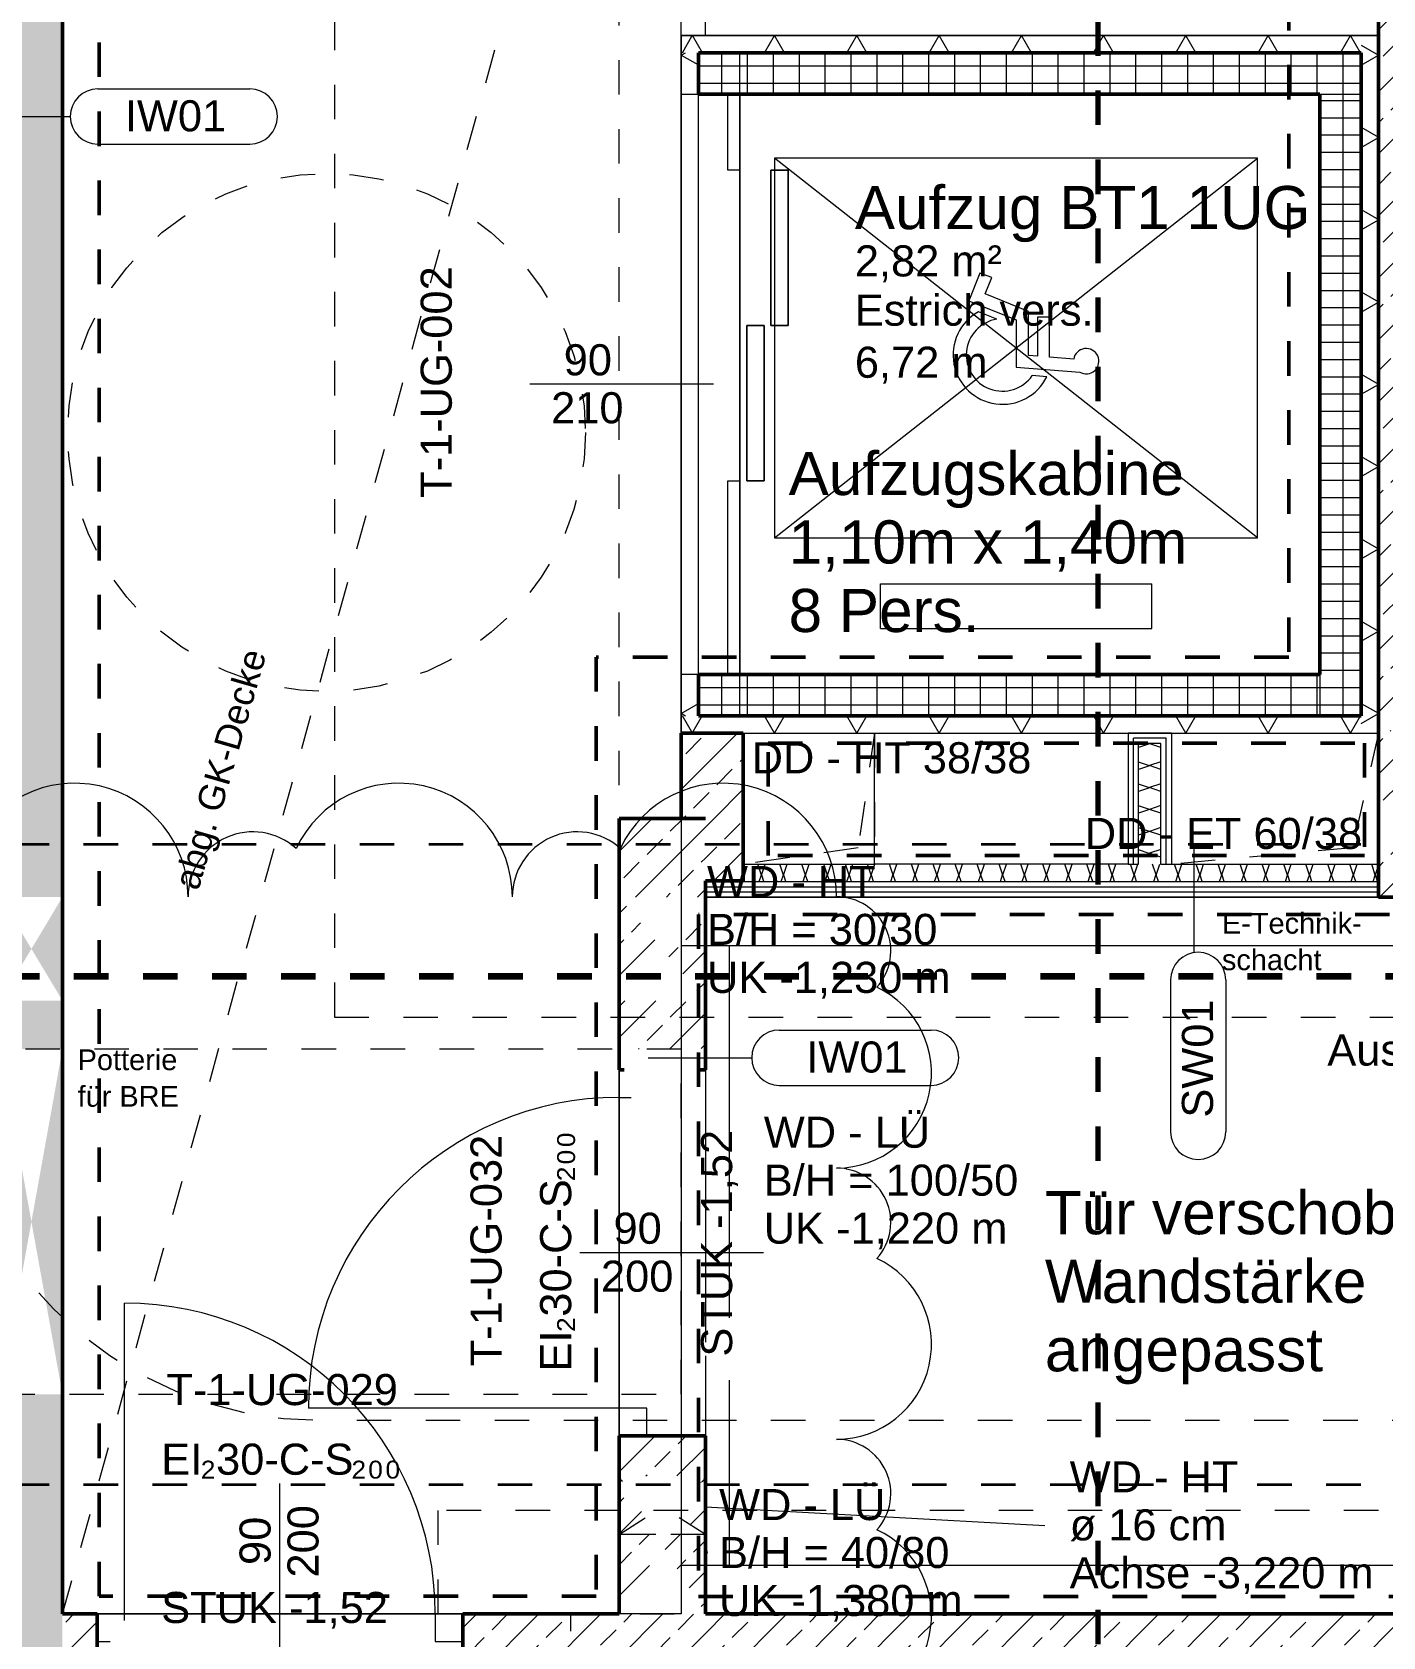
# Model space of a CAD drawing. Header units: metres. Extents: x 0 to 90, y 0 to 101.
# Drawn here: x 53.279 to 57.193, y 77.95 to 82.598 of the extents above; entities that cross this region are included whole.
import ezdxf

# ---------------------------------------------------------------- set-up
doc = ezdxf.new("R2010")
doc.units = ezdxf.units.M
for name, pattern in [('Achse', [0.009, 0.005, -0.002, 0, -0.002]), ('Strich Punkt', [0.015875, 0.00635, -0.004763, 0, -0.004763]), ('Strich Punkt Mittel', [0.015875, 0.00635, -0.004763, 0, -0.004763]), ('Verdeckt', [0.003, 0.002, -0.001]), ('Verdeckt Oben', [0.00225, 0.0015, -0.00075])]:
    doc.linetypes.add(name, pattern=pattern)
for name, color, linetype, lineweight in [('A_2D', 251, 'Continuous', 5), ('A_Beschriftung_', 251, 'Continuous', 9), ('A_Brandabschnitte', 251, 'Verdeckt', 50), ('A_Decken', 251, 'Continuous', 13), ('A_Durchbruch', 251, 'Verdeckt', 5), ('A_Durchbruch_Projektion', 251, 'Verdeckt', 5), ('A_Kanal_SW', 251, 'Strich Punkt', 100), ('A_Raeume_', 251, 'Continuous', 5), ('A_Raeume_Beschriftung_', 251, 'Continuous', 9), ('A_Raster_', 251, 'Continuous', 9), ('A_Tueren', 251, 'Continuous', 13), ('A_Waende', 251, 'Continuous', 13), ('G-ANNO-REVC-IDEN_', 251, 'Continuous', 9), ('G-ANNO-REVC_', 251, 'Continuous', 9), ('G-ANNO-SYMB_', 251, 'Continuous', 9), ('Q-SPCQ', 251, 'Continuous', 13), ('Text', 251, 'Continuous', 9)]:
    doc.layers.add(name, color=color, linetype=linetype, lineweight=lineweight)
doc.styles.add('Arial_3', font='arial.ttf', dxfattribs={"height": 0.09})
doc.styles.add('Arial_5', font='arial.ttf', dxfattribs={"height": 0.125})
doc.styles.add('Arial_7', font='arial.ttf', dxfattribs={"height": 0.075})
doc.styles.add('Arial_8', font='arial.ttf', dxfattribs={"height": 0.06})
doc.styles.add('Segoe UI Symbol', font='seguisym.ttf', dxfattribs={"height": 0.09})
pattern_1 = [(45, (35.10227, 0), (-0.08980256, 0.08980256), []), (45, (35.19207, 0), (-0.08980256, 0.08980256), [0.0635, -0.03175])]
pattern_2 = [(0, (35.102266, 0), (0, 0.05), []), (90, (35.102266, 0), (-0.075, 0), [])]

# ---------------------------------------------------------------- blocks, each defined once
blk = doc.blocks.new('Tuer_S1_Aufzug_Teleskop1 - RB_1680x2220-11029025-263_PP_-01UG_BT1')
at = {"layer": 'A_Tueren', "lineweight": 5}
for p, q in [((-0.84, -0.06), (-0.84, -0.025)), ((-0.84, -0.025), (-0.28, -0.025)), ((-0.28, -0.025), (-0.28, -0.06)), ((0.62, -0.06), (0.62, -0.025)), ((0.62, -0.025), (0.84, -0.025)), ((0.84, -0.025), (0.84, -0.06)), ((-0.28, -0.06), (-0.84, -0.06)), ((0.17, -0.08), (-0.28, -0.08)), ((-0.28, -0.08), (-0.28, -0.13)), ((-0.28, -0.13), (-0.28, -0.08)), ((-0.28, -0.08), (0.17, -0.08)), ((0.17, -0.13), (0.17, -0.08)), ((0.17, -0.08), (0.17, -0.13)), ((0.84, -0.06), (0.62, -0.06)), ((-0.28, -0.13), (0.17, -0.13)), ((0.17, -0.13), (-0.28, -0.13)), ((0.62, -0.15), (0.17, -0.15)), ((0.17, -0.15), (0.17, -0.2)), ((0.17, -0.2), (0.17, -0.15)), ((0.17, -0.15), (0.62, -0.15)), ((0.62, -0.2), (0.62, -0.15)), ((0.62, -0.15), (0.62, -0.2)), ((0.17, -0.2), (0.62, -0.2)), ((0.62, -0.2), (0.17, -0.2))]:
    blk.add_line(p, q, dxfattribs=at)
at = {"layer": 'A_Tueren'}
blk.add_line((-0.6083, -0.06), (0.6083, -0.06), dxfattribs=at)
blk = doc.blocks.new('Tür_Blockzarge_1 Flügel - 90x200_RB 106x208_Untergeschoss-11443314-263_PP_-01UG_BT1')
at = {"layer": 'A_Tueren'}
for p, q in [((-0.53, 0.09), (0.53, 0.09)), ((-0.53, -0.01), (-0.53, -0.09)), ((-0.45, -0.01), (-0.53, -0.01)), ((-0.45, -0.09), (-0.45, -0.01)), ((0.53, -0.01), (0.4921, -0.01)), ((0.53, -0.09), (0.53, -0.01)), ((-0.53, -0.09), (-0.45, -0.09)), ((-0.53, -0.09), (0.53, -0.09)), ((0.45, -0.071), (0.45, -0.09)), ((0.45, -0.09), (0.53, -0.09))]:
    blk.add_line(p, q, dxfattribs=at)
at = {"layer": 'A_Tueren', "lineweight": 5}
blk.add_line((0.45, -0.09), (0.45, -0.99), dxfattribs=at)
blk.add_arc((0.45, -0.09), 0.9, 180, 270, dxfattribs=at)
blk = doc.blocks.new('Symbol_Schatten_Verdeckt_unten - Bodendurchbruch_Schatten_Verdeckt_unten-8453754-263_PP_-01UG_BT1')
at = {"layer": 'A_Durchbruch_Projektion'}
for p, q in [((-0.19, -0.19), (-0.19, 0.19)), ((-0.1425, 0.1425), (0.19, 0.19)), ((-0.19, -0.19), (-0.1425, 0.1425))]:
    blk.add_line(p, q, dxfattribs=at)
blk = doc.blocks.new('Tür_Blockzarge_1 Flügel - 90x200_RB 106x208_Untergeschoss-11848214-263_PP_-01UG_BT1')
at = {"layer": 'A_Tueren'}
for p, q in [((-0.53, 0.125), (0.2588, 0.125)), ((0.2988, 0.125), (0.53, 0.125)), ((0.45, -0.045), (0.45, -0.125)), ((0.53, -0.045), (0.45, -0.045)), ((0.53, -0.125), (0.53, -0.045)), ((-0.45, -0.125), (-0.45, -0.09)), ((-0.53, -0.11), (-0.53, -0.125)), ((-0.53, -0.125), (-0.45, -0.125)), ((-0.53, -0.125), (0.53, -0.125)), ((0.45, -0.125), (0.53, -0.125))]:
    blk.add_line(p, q, dxfattribs=at)
at = {"layer": 'A_Tueren', "lineweight": 5}
blk.add_line((0.45, -0.125), (0.45, -1.025), dxfattribs=at)
blk.add_arc((0.45, -0.125), 0.9, 180, 270, dxfattribs=at)
blk = doc.blocks.new('Sonder_Aufzug - Schacht_1920x1920_Kabine_1680x1680-11020161-263_PP_-01UG_BT1')
at = {"layer": 'Q-SPCQ'}
for p, q in [((1.09, 1.25), (-0.01, 1.25)), ((-0.01, 1.25), (-0.01, -0.15)), ((-0.01, -0.15), (1.09, 1.25)), ((-0.01, 1.25), (1.09, -0.15)), ((1.09, -0.15), (1.09, 1.25)), ((-0.2725, 0.943), (-0.1425, 0.943)), ((-0.2725, 0.943), (-0.2725, 0.157)), ((-0.1425, 0.943), (-0.1425, 0.157)), ((0.6772, 0.6863), (0.6218, 0.55)), ((0.6236, 0.6058), (0.645, 0.6586)), ((0.7564, 0.6546), (0.6772, 0.6863)), ((0.7446, 0.6203), (0.7564, 0.6546)), ((0.6462, 0.5138), (0.6972, 0.6393)), ((0.6972, 0.6393), (0.7446, 0.6203)), ((0.4846, 0.55), (0.4706, 0.3654)), ((0.6218, 0.55), (0.4846, 0.55)), ((0.5162, 0.4876), (0.5182, 0.5138)), ((0.5182, 0.5138), (0.6462, 0.5138)), ((0.4571, 0.4609), (0.4603, 0.5031)), ((0.6298, 0.4876), (0.5162, 0.4876)), ((0.6298, 0.4533), (0.6298, 0.4876)), ((0.5082, 0.3829), (0.5136, 0.4533)), ((0.5136, 0.4533), (0.6298, 0.4533)), ((-0.2725, 0.157), (-0.1425, 0.157)), ((-0.01, -0.15), (1.09, -0.15))]:
    blk.add_line(p, q, dxfattribs=at)
for centre, radius, start, end in [((0.52, 0.5893), 0.143, 28.9919, 243.906), ((0.52, 0.5893), 0.1049, 9.0206, 235.3158), ((0.5021, 0.3467), 0.0367, 149.3223, 80.4704)]:
    blk.add_arc(centre, radius, start, end, dxfattribs=at)
blk = doc.blocks.new('Symbol_Schatten_Verdeckt_unten - Bodendurchbruch_Schatten_Verdeckt_unten-10822685-263_PP_-01UG_BT1')
at = {"layer": 'A_Durchbruch_Projektion'}
for p, q in [((-0.225, 0.1425), (0.3, 0.19)), ((-0.3, -0.19), (-0.225, 0.1425))]:
    blk.add_line(p, q, dxfattribs=at)
blk = doc.blocks.new('Allg_WD_rund - HKLS-11848203-263_PP_-01UG_BT1')
at = {"layer": 'A_Durchbruch'}
for p, q in [((-0.115, 0.125), (-0.0664, 0.0491)), ((-0.115, 0.0187), (-0.115, 0.125)), ((0.0383, 0.1146), (0.045, 0.125)), ((0.045, 0.125), (0.045, 0.1187)), ((-0.115, -0.125), (-0.115, -0.0187)), ((-0.115, -0.125), (-0.0664, -0.0491)), ((0.0383, -0.1146), (0.045, -0.125)), ((0.045, -0.1193), (0.045, -0.125))]:
    blk.add_line(p, q, dxfattribs=at)
blk = doc.blocks.new('BS_Tuer_PP - links-10002443-263_PP_-01UG_BT1')
at = {"layer": 'A_Beschriftung_'}
blk.add_line((0, 0.000124), (0, 0.010761), dxfattribs=at)
blk = doc.blocks.new('BS_Tuer_PP - oben-10002441-263_PP_-01UG_BT1')
at = {"layer": 'A_Beschriftung_'}
blk.add_line((0, 0.000124), (0, 0.010761), dxfattribs=at)
blk = doc.blocks.new('BS_Wand_Lollipop - rechts_oben-2026913-263_PP_-01UG_BT1')
at = {"layer": 'A_Beschriftung_'}
for p, q in [((0.0046, 0.0016), (0.0134, 0.0016)), ((-0.003, 0), (0.003, 0)), ((0.0046, -0.0016), (0.0134, -0.0016))]:
    blk.add_line(p, q, dxfattribs=at)
for centre, start, end in [((0.0046, 0), 90, 270), ((0.0134, 0), 270, 90)]:
    blk.add_arc(centre, 0.0016, start, end, dxfattribs=at)
blk = doc.blocks.new('BS_Wand_Lollipop - links_unten-2026911-263_PP_-01UG_BT1')
at = {"layer": 'A_Beschriftung_'}
for p, q in [((-0.00467, 0.001367), (-0.01347, 0.001367)), ((-0.003087, 0), (0.003, 0)), ((-0.00467, -0.001833), (-0.01347, -0.001833))]:
    blk.add_line(p, q, dxfattribs=at)
for centre, start, end in [((-0.01347, -0.000233), 90, 270), ((-0.00467, -0.000233), 270, 90)]:
    blk.add_arc(centre, 0.0016, start, end, dxfattribs=at)
blk = doc.blocks.new('Family - ___-11847807-263_PP_-01UG_BT1')
at = {"layer": 'G-ANNO-REVC_'}
for centre, radius, start, end in [((18.3002, 80.0939), 0.3288, 0, 154.7912), ((19.2396, 80.0939), 0.3288, 0, 154.7912), ((20.1789, 80.0939), 0.3288, 0, 154.7912), ((17.8775, 80.0939), 0.1879, 48.1897, 180), ((18.8168, 80.0939), 0.1879, 48.1897, 180), ((19.7562, 80.0939), 0.1879, 48.1897, 180), ((17.6896, 79.8189), 0.275, 90, 244.7912), ((20.5077, 79.9368), 0.1571, 318.1897, 90), ((20.5077, 79.5832), 0.275, 270, 64.7912), ((17.6896, 79.4654), 0.1571, 138.1897, 270), ((17.6896, 79.0333), 0.275, 90, 244.7912), ((20.5077, 79.1511), 0.1571, 318.1897, 90), ((20.5077, 78.7976), 0.275, 270, 64.7912), ((17.6896, 78.6798), 0.1571, 138.1897, 270), ((17.6896, 78.2477), 0.275, 90, 244.7912), ((20.5077, 78.3655), 0.1571, 318.1897, 90), ((20.5077, 78.012), 0.275, 270, 64.7912), ((17.6896, 77.8941), 0.1571, 138.1897, 270), ((18.0184, 77.737), 0.3288, 180, 334.7912), ((18.4411, 77.737), 0.1879, 228.1897, 0), ((18.9578, 77.737), 0.3288, 180, 334.7912), ((19.3805, 77.737), 0.1879, 228.1897, 0), ((19.8971, 77.737), 0.3288, 180, 334.7912), ((20.3198, 77.737), 0.1879, 228.1897, 0)]:
    blk.add_arc(centre, radius, start, end, dxfattribs=at)

msp = doc.modelspace()

# ---------------------------------------------------------------- hatches: boundary and pattern name
at = {"layer": 'A_Waende', "lineweight": 5}
h = msp.add_hatch(dxfattribs=at)
h.set_pattern_fill('FP_1', color=250, style=0, pattern_type=2)
h.set_pattern_definition(pattern_1)
h.paths.add_polyline_path([(53.2774, 79.153), (53.1874, 79.653), (53.1874, 78.653), (53.2664, 79.0919)])
h.paths.add_polyline_path([(53.3674, 78.653), (53.3674, 79.653), (53.2774, 79.153), (53.338, 78.8165)])
h.paths.add_polyline_path([(53.1874, 73.0357), (53.3674, 73.0357), (53.3674, 78.653), (53.1874, 78.653), (53.1874, 73.6226)])
h.paths.add_polyline_path([(53.3674, 79.793), (53.3674, 80.093), (53.2774, 79.943)])
h.paths.add_polyline_path([(53.1874, 79.793), (53.2774, 79.943), (53.1874, 80.093), (53.1874, 79.9029)])
h.paths.add_polyline_path([(53.1874, 79.653), (53.3674, 79.653), (53.3674, 79.793), (53.1874, 79.793)])
h.paths.add_polyline_path([(53.2774, 83.268), (53.238, 83.4869), (53.1874, 83.4869), (53.1874, 82.768)])
h.paths.add_polyline_path([(53.3674, 82.768), (53.3674, 83.4869), (53.3168, 83.4869), (53.2774, 83.268), (53.339, 82.9259)])
h.paths.add_polyline_path([(53.3674, 80.093), (53.3674, 82.768), (53.1874, 82.768), (53.1874, 80.093), (53.1955, 80.093)])
h.paths.add_polyline_path([(53.3674, 90.6), (53.3674, 90.9), (53.2774, 90.75)])
h.paths.add_polyline_path([(53.1874, 90.6), (53.2774, 90.75), (53.1874, 90.9), (53.1874, 90.75)])
h.paths.add_polyline_path([(53.3674, 84.5469), (53.3674, 90.6), (53.1874, 90.6), (53.1874, 84.5469)])
h.paths.add_polyline_path([(53.1964, 90.9), (53.3674, 90.9), (53.1874, 90.9288), (53.1874, 90.9)])
h = msp.add_hatch(dxfattribs=at)
h.set_pattern_fill('FP_1', color=250, style=0, pattern_type=2)
h.set_pattern_definition(pattern_1)
h.paths.add_polyline_path([(57.3599, 80.273), (57.3599, 80.573), (57.2699, 80.423), (57.3454, 80.2972)])
h.paths.add_polyline_path([(57.1799, 80.273), (57.2699, 80.423), (57.1799, 80.573), (57.1799, 80.423)])
h.paths.add_polyline_path([(57.1799, 80.093), (57.3599, 80.093), (57.3599, 80.273), (57.1799, 80.273), (57.1799, 80.108)])
h.paths.add_polyline_path([(57.3599, 82.768), (57.3599, 82.808), (57.3527, 82.808)])
h.paths.add_polyline_path([(57.1799, 82.768), (57.1871, 82.808), (57.1799, 82.808)])
h.paths.add_polyline_path([(57.3599, 80.573), (57.3599, 82.768), (57.1799, 82.768), (57.1799, 80.573), (57.3592, 80.573)])
h.paths.add_polyline_path([(57.3599, 89.9611), (57.3599, 90.2611), (57.2699, 90.1111), (57.2939, 90.0712)])
h.paths.add_polyline_path([(57.1799, 89.9611), (57.2699, 90.1111), (57.1799, 90.2611), (57.1799, 90.1111)])
h.paths.add_polyline_path([(57.3599, 83.868), (57.3599, 88.058), (57.3399, 88.058), (57.3399, 88.358), (57.3599, 88.358), (57.3599, 89.9611), (57.1799, 89.9611), (57.1799, 83.868), (57.3399, 83.868)])
h.paths.add_polyline_path([(57.3599, 90.2611), (57.1799, 90.2899), (57.1799, 90.2611)])
h = msp.add_hatch(dxfattribs=at)
h.set_pattern_fill('FP_20', color=250, angle=180, style=0, pattern_type=2)
h.set_pattern_definition([(180, (56.14527, 82.588), (-2e-15, -0.20637), []), (240, (56.14527, 82.588), (0.17873, -0.10319), []), (300, (56.14527, 82.588), (0.17873, 0.10319), [])])
h.paths.add_polyline_path([(55.3571, 82.538), (57.1299, 82.538), (57.1299, 82.588), (55.1599, 82.588), (55.1599, 82.538), (55.3299, 82.538)])
h = msp.add_hatch(dxfattribs=at)
h.set_pattern_fill('FP_18', color=250, angle=180, style=0, pattern_type=2)
h.set_pattern_definition([(90, (57.18027, 81.578), (-0.20637, -2e-15), []), (150, (57.18027, 81.578), (-0.10319, -0.17873), []), (210, (57.18027, 81.578), (0.103185, -0.17872), [])])
h.paths.add_polyline_path([(57.1299, 80.568), (57.1799, 80.568), (57.1799, 82.588), (57.1299, 82.588), (57.1299, 80.618)])
h = msp.add_hatch(dxfattribs=at)
h.set_pattern_fill('FP_21', color=250, angle=-180, style=0, pattern_type=2)
h.set_pattern_definition([(270, (55.16027, 81.578), (0.20637, -2e-15), []), (330, (55.16027, 81.578), (0.103185, 0.17872), []), (30, (55.16027, 81.578), (-0.10319, 0.17873), [])])
h.paths.add_polyline_path([(55.2099, 80.618), (55.2099, 80.738), (55.1599, 80.738), (55.1599, 80.618), (55.1882, 80.618)])
h.paths.add_polyline_path([(55.2099, 82.418), (55.2099, 82.538), (55.1599, 82.538), (55.1599, 82.418), (55.2072, 82.418)])
h = msp.add_hatch(dxfattribs=at)
h.set_pattern_fill('FP_2', color=250, style=0, pattern_type=2)
h.set_pattern_definition(pattern_2)
h.paths.add_polyline_path([(55.2099, 80.618), (55.3299, 80.618), (55.3299, 80.738), (55.2099, 80.738), (55.2099, 80.6491)])
h.paths.add_polyline_path([(55.2299, 82.418), (55.3299, 82.418), (55.3299, 82.538), (55.2099, 82.538), (55.2099, 82.418)])
h = msp.add_hatch(dxfattribs=at)
h.set_pattern_fill('FP_2', color=250, style=0, pattern_type=2)
h.set_pattern_definition(pattern_2)
h.paths.add_polyline_path([(55.3299, 82.418), (57.1299, 82.418), (57.1299, 82.538), (55.3299, 82.538)])
h = msp.add_hatch(dxfattribs=at)
h.set_pattern_fill('FP_2', color=250, style=0, pattern_type=2)
h.set_pattern_definition(pattern_2)
h.paths.add_polyline_path([(57.0099, 80.618), (57.1299, 80.618), (57.1299, 82.418), (57.0099, 82.418), (57.0099, 80.738)])
h = msp.add_hatch(dxfattribs=at)
h.set_pattern_fill('FP_2', color=250, style=0, pattern_type=2)
h.set_pattern_definition(pattern_2)
h.paths.add_polyline_path([(57.0014, 80.618), (57.0099, 80.618), (57.0099, 80.738), (55.3299, 80.738), (55.3299, 80.618), (56.9919, 80.618)])
h = msp.add_hatch(dxfattribs=at)
h.set_pattern_fill('FP_19', color=250, angle=180, style=0, pattern_type=2)
h.set_pattern_definition([(7e-13, (56.14527, 80.568), (-2e-15, 0.20637), []), (60, (56.14527, 80.568), (-0.17873, 0.10319), []), (120, (56.14527, 80.568), (-0.17873, -0.10319), [])])
h.paths.add_polyline_path([(55.3299, 80.568), (57.1299, 80.568), (57.1299, 80.618), (55.1599, 80.618), (55.1599, 80.568), (55.2377, 80.568)])
h = msp.add_hatch(dxfattribs=at)
h.set_pattern_fill('FP_1', color=250, style=0, pattern_type=2)
h.set_pattern_definition(pattern_1)
h.paths.add_polyline_path([(55.2242, 80.3205), (55.3399, 80.3205), (55.3399, 80.568), (55.1599, 80.568), (55.1599, 80.3205)])
h = msp.add_hatch(dxfattribs=at)
h.set_pattern_fill('FP_16', color=250, angle=225, style=0, pattern_type=2)
h.set_pattern_definition([(135, (56.57993, 80.37824), (-0.254, 0.127003), [0.02245, -0.15715]), (135, (56.46891, 80.42562), (-0.254, 0.127003), [0.02245, -0.15715]), (135, (56.57993, 80.44188), (-0.254, 0.127003), [0.02245, -0.15715]), (135, (56.46891, 80.48926), (-0.254, 0.127003), [0.02245, -0.15715]), (161.565, (56.56437, 80.3938), (-0.507998, 0.127001), [0.0502, -0.35141]), (161.565, (56.516287, 80.409355), (-0.507998, 0.127001), [0.0502, -0.35141]), (161.565, (56.56437, 80.457438), (-0.5079977, 0.1270007), [0.0502, -0.35141]), (161.565, (56.516287, 80.472994), (-0.5079977, 0.1270007), [0.0502, -0.35141]), (225, (56.4682, 80.3938), (0.254, 0.127003), [0.02245, -0.15715]), (225, (56.57993, 80.44188), (0.254, 0.127003), [0.02245, -0.15715]), (225, (56.4682, 80.45744), (0.254, 0.127003), [0.02245, -0.15715]), (225, (56.57993, 80.50552), (0.254, 0.127003), [0.02245, -0.15715]), (198.435, (56.516287, 80.409355), (0.507998, 0.127001), [0.0502, -0.35141]), (198.435, (56.563663, 80.42562), (0.5079977, 0.127001), [0.0502, -0.35141]), (198.435, (56.516287, 80.472994), (0.5079977, 0.1270007), [0.0502, -0.35141]), (198.435, (56.563663, 80.489258), (0.5079977, 0.1270007), [0.0502, -0.35141])])
h.paths.add_polyline_path([(56.5499, 80.188), (56.5499, 80.538), (56.4849, 80.538), (56.4849, 80.188)])
h = msp.add_hatch(dxfattribs=at)
h.set_pattern_fill('FP_1', color=250, style=0, pattern_type=2)
h.set_pattern_definition(pattern_1)
h.paths.add_polyline_path([(55.2299, 78.247), (55.2299, 78.407), (55.2195, 78.4003), (55.154, 78.2956), (55.2242, 78.2506)])
h.paths.add_polyline_path([(54.9799, 78.247), (55.0558, 78.2956), (54.9904, 78.4003), (54.9799, 78.407), (54.9799, 78.317)])
h.paths.add_polyline_path([(55.1049, 78.217), (55.0862, 78.247), (54.9799, 78.247), (54.9799, 78.017), (55.0739, 78.1673)])
h.paths.add_polyline_path([(55.2299, 78.017), (55.2299, 78.247), (55.1237, 78.247), (55.1049, 78.217), (55.2242, 78.0261)])
h.paths.add_polyline_path([(55.2299, 77.837), (55.2299, 78.017), (54.9799, 78.017), (54.9799, 77.837), (55.2242, 77.837)])
h.paths.add_polyline_path([(54.9862, 78.407), (54.9799, 78.417), (54.9799, 78.407)])
h.paths.add_polyline_path([(55.2237, 78.407), (55.2299, 78.407), (55.2299, 78.417), (55.2242, 78.4079)])
h.paths.add_polyline_path([(55.2299, 78.417), (55.2299, 78.533), (54.9799, 78.533), (54.9799, 78.417), (55.2242, 78.417)])
h.paths.add_polyline_path([(55.2299, 79.593), (55.2299, 79.653), (55.2149, 79.593)])
h.paths.add_polyline_path([(54.9799, 79.593), (54.9949, 79.593), (54.9799, 79.653)])
h.paths.add_polyline_path([(55.2299, 80.093), (55.2299, 80.3205), (54.9799, 80.3205), (54.9799, 80.093)])
h.paths.add_polyline_path([(55.2299, 79.793), (55.2299, 80.093), (55.1049, 79.943), (55.1362, 79.9055)])
h.paths.add_polyline_path([(54.9799, 79.793), (55.1049, 79.943), (54.9799, 80.093), (54.9799, 79.943)])
h.paths.add_polyline_path([(54.9799, 79.653), (55.2299, 79.653), (55.2299, 79.793), (54.9799, 79.793), (54.9799, 79.7456)])
h = msp.add_hatch(dxfattribs=at)
h.set_pattern_fill('FP_1', color=250, style=0, pattern_type=2)
h.set_pattern_definition(pattern_1)
h.paths.add_polyline_path([(55.3399, 80.1405), (55.3399, 80.3205), (55.2299, 80.3205), (55.2299, 80.1405), (55.3299, 80.1405)])
h = msp.add_hatch(dxfattribs=at)
h.set_pattern_fill('FP_12', color=250, angle=-135, style=0, pattern_type=2)
h.set_pattern_definition([(45, (56.24971, 80.09328), (0.1270034, 0.254), [0.02245, -0.15715]), (45, (56.29708, 80.20429), (0.1270034, 0.254), [0.02245, -0.15715]), (45, (56.31335, 80.09328), (0.1270034, 0.254), [0.02245, -0.15715]), (45, (56.36072, 80.20429), (0.1270034, 0.254), [0.02245, -0.15715]), (71.565, (56.265264, 80.108834), (0.1270007, 0.5079977), [0.0502, -0.35141]), (71.565, (56.281528, 80.15621), (0.1270007, 0.5079977), [0.0502, -0.35141]), (71.565, (56.328904, 80.108834), (0.1270007, 0.5079977), [0.0502, -0.35141]), (71.565, (56.345167, 80.15621), (0.1270007, 0.5079977), [0.0502, -0.35141]), (135, (56.26597, 80.20429), (0.1270034, -0.254), [0.02245, -0.15715]), (135, (56.31335, 80.09328), (0.1270034, -0.254), [0.02245, -0.15715]), (135, (56.32961, 80.20429), (0.1270034, -0.254), [0.02245, -0.15715]), (135, (56.37699, 80.09328), (0.1270034, -0.254), [0.02245, -0.15715]), (108.435, (56.281528, 80.15621), (0.1270007, -0.5079977), [0.0502, -0.35141]), (108.435, (56.29779, 80.108834), (0.1270007, -0.5079977), [0.0502, -0.35141]), (108.435, (56.345167, 80.15621), (0.1270007, -0.5079977), [0.0502, -0.35141]), (108.435, (56.36143, 80.108834), (0.1270007, -0.5079977), [0.0502, -0.35141])])
h.paths.add_polyline_path([(57.1681, 80.138), (57.1799, 80.138), (57.1799, 80.188), (55.3399, 80.188), (55.3399, 80.1405), (55.2299, 80.1405), (55.2299, 80.138), (57.1299, 80.138)])
h = msp.add_hatch(dxfattribs=at)
h.set_pattern_fill('FP_1', color=250, style=0, pattern_type=2)
h.set_pattern_definition(pattern_1)
h.paths.add_polyline_path([(54.8186, 77.837), (54.9799, 77.837), (54.9799, 78.017), (54.5274, 78.017), (54.5274, 77.837)])
h.paths.add_polyline_path([(53.4566, 77.837), (53.4674, 77.837), (53.4674, 78.017), (53.3674, 78.017), (53.3674, 77.837)])
h = msp.add_hatch(dxfattribs=at)
h.set_pattern_fill('FP_1', color=250, style=0, pattern_type=2)
h.set_pattern_definition(pattern_1)
h.paths.add_polyline_path([(58.406, 77.837), (58.8599, 77.837), (58.5599, 77.927), (58.2599, 77.837)])
h.paths.add_polyline_path([(58.2599, 78.017), (58.5599, 77.927), (58.8599, 78.017), (58.406, 78.017)])
h.paths.add_polyline_path([(55.3424, 77.837), (58.2599, 77.837), (58.2599, 78.017), (55.2299, 78.017), (55.2299, 77.837)])
h.paths.add_polyline_path([(60.3799, 77.837), (60.6799, 77.837), (60.6799, 78.017), (58.8599, 78.017), (58.8599, 77.837), (59.8201, 77.837)])

# ---------------------------------------------------------------- linework, layer by layer
at = {"layer": 'A_2D', "linetype": 'Verdeckt'}
msp.add_line((55.1599, 82.588), (55.1599, 87.818), dxfattribs=at)
at = {"layer": 'A_2D', "linetype": 'Verdeckt Oben'}
for p, q in [((53.3674, 83.848), (53.3674, 78.017)), ((53.3674, 78.017), (54.9799, 83.848)), ((54.9799, 78.017), (54.9799, 83.848)), ((53.3674, 78.017), (54.9799, 78.017))]:
    msp.add_line(p, q, dxfattribs=at)
at = {"layer": 'A_2D', "linetype": 'Verdeckt Oben', "lineweight": 13}
for p, q in [((54.1552, 83.4456), (54.1552, 79.7456)), ((54.1552, 79.7456), (57.9552, 79.7456)), ((55.1599, 79.653), (53.1874, 79.653)), ((55.1599, 78.653), (55.1599, 79.653)), ((53.1874, 78.653), (55.1599, 78.653)), ((57.9197, 78.5773), (54.1197, 78.5773)), ((60.3799, 78.317), (54.4546, 78.317)), ((54.4546, 78.317), (54.4546, 77.6578)), ((54.84, 74.7669), (54.84, 78.017)), ((54.84, 78.017), (60.6799, 78.017))]:
    msp.add_line(p, q, dxfattribs=at)
at = {"layer": 'A_2D', "linetype": 'Verdeckt'}
msp.add_circle((54.1325, 81.4386), 0.75, dxfattribs=at)
at = {"layer": 'A_2D', "linetype": 'Verdeckt Oben', "lineweight": 13}
msp.add_arc((54.1197, 79.6773), 1.1, 180, 270, dxfattribs=at)
at = {"layer": 'A_Beschriftung_'}
for p, q in [((55.2299, 78.327), (56.2135, 78.2728)), ((55.2299, 78.217), (55.2352, 78.1926))]:
    msp.add_line(p, q, dxfattribs=at)
at = {"layer": 'A_Brandabschnitte'}
for p, q in [((53.4737, 78.068), (53.4737, 90.8222)), ((56.9199, 82.703), (56.9199, 80.788)), ((56.9199, 80.788), (54.9137, 80.788)), ((54.9137, 80.788), (54.9137, 78.068)), ((55.4116, 80.5389), (57.1399, 80.5389)), ((55.4116, 80.213), (55.4116, 80.5389)), ((57.1399, 80.5389), (57.1399, 80.213)), ((57.1399, 80.213), (55.4116, 80.213)), ((60.6122, 80.043), (55.2099, 80.043)), ((55.2099, 80.043), (55.2099, 78.067)), ((54.9137, 78.068), (53.4737, 78.068)), ((55.2099, 78.067), (60.6122, 78.067))]:
    msp.add_line(p, q, dxfattribs=at)
at = {"layer": 'A_Decken'}
for p, q in [((57.1799, 82.588), (55.1599, 82.588)), ((55.1599, 82.588), (55.1599, 78.017)), ((55.2299, 82.588), (55.2299, 82.628)), ((55.7199, 80.188), (55.7199, 80.568)), ((55.7199, 80.568), (56.4549, 80.568)), ((56.5799, 80.568), (56.5799, 80.188)), ((55.3399, 80.188), (55.7199, 80.188)), ((56.5799, 80.188), (57.1799, 80.188)), ((54.9799, 78.533), (54.9799, 79.593)), ((55.1599, 78.017), (53.4674, 78.017))]:
    msp.add_line(p, q, dxfattribs=at)
at = {"layer": 'A_Kanal_SW'}
msp.add_line((51.0007, 79.864), (60.2007, 79.864), dxfattribs=at)
at = {"layer": 'A_Raeume_', "flags": 128}
for points in [[(57.1799, 84.718), (57.1799, 89.7431), (53.3674, 90.3531), (53.3674, 88.8719), (53.3674, 87.5719), (53.3674, 86.2719), (53.3674, 84.9719), (53.3674, 83.4419), (53.3674, 81.6799), (53.3674, 79.9179), (53.3674, 78.2805), (53.3674, 78.017), (54.9799, 78.017), (54.9799, 80.1405), (54.9799, 80.3205), (55.1599, 80.3205), (55.1599, 80.5664), (55.1599, 80.568), (55.1599, 80.593), (55.1599, 80.738), (55.1599, 82.418), (55.1599, 82.588), (57.1799, 82.588)], [(57.0099, 82.418), (55.3299, 82.418), (55.3299, 80.738), (57.0099, 80.738)]]:
    msp.add_lwpolyline(points, close=True, dxfattribs=at)
for points in [[(60.6799, 78.017), (60.6799, 80.093), (57.2699, 80.093), (57.1783, 80.093), (56.5174, 80.093), (55.4029, 80.093), (55.2299, 80.093), (55.2299, 78.8042)], [(55.2299, 78.7642), (55.2299, 78.017), (60.6799, 78.017)]]:
    msp.add_lwpolyline(points, dxfattribs=at)
at = {"layer": 'A_Raster_', "linetype": 'Strich Punkt Mittel', "lineweight": 35}
for p, q in [((80.9286, 80.2455), (44.7106, 80.2455)), ((80.9286, 78.3905), (44.7106, 78.3905))]:
    msp.add_line(p, q, dxfattribs=at)
at = {"layer": 'A_Waende', "color": 90, "lineweight": 50}
for p, q in [((53.3674, 78.017), (53.3674, 83.4869)), ((57.1799, 82.808), (57.1799, 80.093)), ((57.1299, 82.538), (55.2099, 82.538)), ((55.2099, 82.538), (55.2099, 82.418)), ((57.1299, 80.618), (57.1299, 82.538)), ((55.2099, 82.418), (57.0099, 82.418)), ((57.0099, 82.418), (57.0099, 80.738)), ((57.0099, 80.738), (55.2099, 80.738)), ((55.2099, 80.738), (55.2099, 80.618)), ((55.2099, 80.618), (57.1299, 80.618)), ((55.3399, 80.568), (55.1599, 80.568)), ((55.1599, 80.568), (55.1599, 80.3205)), ((55.3399, 80.1405), (55.3399, 80.568)), ((55.2299, 80.3205), (54.9799, 80.3205)), ((54.9799, 80.3205), (54.9799, 79.593)), ((55.3399, 80.1405), (55.2299, 80.1405)), ((55.2299, 79.593), (55.2299, 80.1405)), ((57.1799, 80.093), (60.6799, 80.093)), ((54.9799, 79.593), (54.9949, 79.593)), ((55.2149, 79.593), (55.2299, 79.593)), ((55.2299, 78.533), (54.9799, 78.533)), ((54.9799, 78.533), (54.9799, 78.017)), ((55.2299, 78.017), (55.2299, 78.533)), ((53.4674, 78.017), (53.3674, 78.017)), ((53.4674, 77.837), (53.4674, 78.017)), ((54.9799, 78.017), (54.5274, 78.017)), ((54.5274, 78.017), (54.5274, 77.837)), ((60.6799, 78.017), (55.2299, 78.017))]:
    msp.add_line(p, q, dxfattribs=at)
at = {"layer": 'A_Waende'}
for p, q in [((55.3299, 80.618), (55.3299, 82.538)), ((55.2099, 80.738), (55.2099, 82.418)), ((57.0099, 82.418), (57.1299, 82.418)), ((57.0099, 80.738), (57.0099, 80.618)), ((55.1599, 79.953), (60.5399, 79.953)), ((55.2999, 78.8742), (55.2999, 79.953)), ((55.2999, 78.157), (55.2999, 78.6942)), ((60.5399, 78.157), (55.1599, 78.157))]:
    msp.add_line(p, q, dxfattribs=at)
at = {"layer": 'A_Waende', "color": 250, "lineweight": 5}
for p, q in [((55.1599, 82.418), (55.2099, 82.418)), ((55.2099, 80.738), (55.1599, 80.738)), ((55.3399, 80.568), (57.1799, 80.568)), ((56.4549, 80.188), (55.7199, 80.188))]:
    msp.add_line(p, q, dxfattribs=at)
at = {"layer": 'A_Waende', "color": 10}
for p, q in [((56.4549, 80.568), (56.4549, 80.188)), ((56.5799, 80.568), (56.4549, 80.568)), ((56.5499, 80.538), (56.4849, 80.538)), ((56.4849, 80.188), (56.4849, 80.538)), ((56.5499, 80.188), (56.5499, 80.538)), ((56.4549, 80.188), (56.4849, 80.188)), ((56.5499, 80.188), (56.5799, 80.188)), ((55.2299, 80.138), (57.1799, 80.138)), ((55.2299, 80.093), (57.1799, 80.093))]:
    msp.add_line(p, q, dxfattribs=at)
at = {"layer": 'A_Waende', "lineweight": 18}
for p, q in [((56.4699, 80.188), (56.4699, 80.553)), ((56.5649, 80.553), (56.4699, 80.553)), ((56.5649, 80.188), (56.5649, 80.553)), ((55.2299, 80.123), (57.1799, 80.123)), ((55.2299, 80.108), (57.1799, 80.108))]:
    msp.add_line(p, q, dxfattribs=at)
at = {"layer": 'G-ANNO-SYMB_', "linetype": 'Achse', "lineweight": 70}
msp.add_line((56.3674, 94.429), (56.3674, 60.3221), dxfattribs=at)

# ---------------------------------------------------------------- block references
at = {"layer": 'A_2D', "lineweight": 13}
for name, p, rotation in [('Symbol_Schatten_Verdeckt_unten - Bodendurchbruch_Schatten_Verdeckt_unten-8453754-263_PP_-01UG_BT1', (55.5299, 80.378), 180), ('Symbol_Schatten_Verdeckt_unten - Bodendurchbruch_Schatten_Verdeckt_unten-10822685-263_PP_-01UG_BT1', (56.8799, 80.378), 180), ('Allg_WD_rund - HKLS-11848203-263_PP_-01UG_BT1', (55.1049, 78.362), 90.00000000000017)]:
    msp.add_blockref(name, p, dxfattribs=dict(at, rotation=rotation))
at = {"layer": 'A_Beschriftung_', "xscale": 49.99999999999998, "yscale": 49.99999999999998, "zscale": 49.99999999999998}
for name, p in [('BS_Wand_Lollipop - rechts_oben-2026913-263_PP_-01UG_BT1', (53.24, 82.3536)), ('BS_Wand_Lollipop - rechts_oben-2026913-263_PP_-01UG_BT1', (55.2141, 79.6278)), ('BS_Tuer_PP - oben-10002441-263_PP_-01UG_BT1', (53.9974, 77.857))]:
    msp.add_blockref(name, p, dxfattribs=at)
for name, p, rotation in [('BS_Tuer_PP - links-10002443-263_PP_-01UG_BT1', (55.2599, 81.578), 89.99999999999989), ('BS_Wand_Lollipop - links_unten-2026911-263_PP_-01UG_BT1', (56.6459, 80.0866), 89.99999999999991), ('BS_Tuer_PP - links-10002443-263_PP_-01UG_BT1', (55.4042, 79.063), 89.99999999999991)]:
    msp.add_blockref(name, p, dxfattribs=dict(at, rotation=rotation))
at = {"layer": 'A_Tueren'}
for name, p, rotation in [('Tuer_S1_Aufzug_Teleskop1 - RB_1680x2220-11029025-263_PP_-01UG_BT1', (55.2699, 81.578), 90.00000000000017), ('Tür_Blockzarge_1 Flügel - 90x200_RB 106x208_Untergeschoss-11848214-263_PP_-01UG_BT1', (55.1049, 79.063), 270.0000000000002), ('Tür_Blockzarge_1 Flügel - 90x200_RB 106x208_Untergeschoss-11443314-263_PP_-01UG_BT1', (53.9974, 77.927), 180)]:
    msp.add_blockref(name, p, dxfattribs=dict(at, rotation=rotation))
at = {"layer": 'G-ANNO-REVC_'}
msp.add_blockref('Family - ___-11847807-263_PP_-01UG_BT1', (35.1023, 0), dxfattribs=at)
at = {"layer": 'Q-SPCQ', "rotation": 90.00000000000026}
msp.add_blockref('Sonder_Aufzug - Schacht_1920x1920_Kabine_1680x1680-11020161-263_PP_-01UG_BT1', (56.6799, 81.143), dxfattribs=at)

# ---------------------------------------------------------------- texts
at = {"layer": 'A_Beschriftung_', "char_height": 0.09, "attachment_point": 1}
for s, insert, width, style in [('IW01', (53.5482, 82.4006), 0.356751, 'Arial_3'), ('90', (54.8195, 81.694), 0.168354, 'Arial_3'), ('210', (54.7831, 81.5551), 0.252532, 'Arial_3'), ('DD - HT 38/38', (55.364, 80.5414), 0.962025, 'Arial_3'), ('DD - ET 60/38', (56.3291, 80.3223), 0.954008, 'Arial_3'), ('WD - HT', (55.2346, 80.1833), 0.58924, 'Arial_3'), ('B/H = 30/30', (55.2346, 80.0444), 0.793671, 'Arial_3'), ('UK -1,230 m', (55.2346, 79.9055), 0.837763, 'Arial_3'), ('IW01', (55.5222, 79.6748), 0.356751, 'Arial_3'), ('WD - LÜ', (55.3992, 79.4571), 0.581223, 'Arial_3'), ('B/H = 100/50', (55.3992, 79.3182), 0.877848, 'Arial_3'), ('90', (54.9638, 79.179), 0.168354, 'Arial_3'), ('UK -1,220 m', (55.3992, 79.1793), 0.837763, 'Arial_3'), ('200', (54.9274, 79.0401), 0.252532, 'Arial_3'), ('T-1-UG-029', (53.6685, 78.7117), 0.797679, 'Arial_3'), ('EI', (53.6535, 78.5101), 0.136287, 'Arial_3'), ('30-C-S', (53.8123, 78.5101), 0.472996, 'Arial_3'), ('₂', (53.766, 78.5101), 0.056118, 'Segoe UI Symbol'), ('₂₀₀', (54.2025, 78.5101), 0.168354, 'Segoe UI Symbol'), ('WD - HT', (56.2854, 78.4589), 0.58924, 'Arial_3'), ('WD - LÜ', (55.2696, 78.3787), 0.581223, 'Arial_3'), ('ø 16 cm', (56.2854, 78.32), 0.541139, 'Arial_3'), ('B/H = 40/80', (55.2696, 78.2398), 0.793671, 'Arial_3'), ('Achse -3,220 m', (56.2854, 78.1811), 1.042194, 'Arial_3'), ('STUK -1,52', (53.6535, 78.0807), 0.781645, 'Arial_3'), ('UK -1,380 m', (55.2696, 78.1009), 0.837763, 'Arial_3')]:
    msp.add_mtext(s, dxfattribs=dict(at, insert=insert, width=width, style=style))
at = {"layer": 'A_Beschriftung_', "char_height": 0.09, "attachment_point": 1, "rotation": 90}
for s, insert, width, style in [('T-1-UG-002', (54.4052, 81.2491), 0.797679, 'Arial_3'), ('SW01', (56.6105, 79.4542), 0.420886, 'Arial_3'), ('T-1-UG-032', (54.5495, 78.7341), 0.797679, 'Arial_3'), ('₂₀₀', (54.7512, 79.2681), 0.168354, 'Segoe UI Symbol'), ('STUK -1,52', (55.2175, 78.7621), 0.781645, 'Arial_3'), ('30-C-S', (54.7512, 78.8778), 0.472996, 'Arial_3'), ('₂', (54.7512, 78.8315), 0.056118, 'Segoe UI Symbol'), ('EI', (54.7512, 78.7191), 0.136287, 'Arial_3'), ('200', (54.0192, 78.1223), 0.252532, 'Arial_3'), ('90', (53.8803, 78.1587), 0.168354, 'Arial_3')]:
    msp.add_mtext(s, dxfattribs=dict(at, insert=insert, width=width, style=style))
at = {"layer": 'A_Raeume_Beschriftung_', "attachment_point": 1}
for s, insert, char_height, width, style in [('Aufzug BT1 1UG', (55.663, 82.1523), 0.125, 1.59135, 'Arial_5'), ('2,82 m²', (55.663, 81.9804), 0.09, 0.505063, 'Arial_3'), ('Estrich vers.', (55.663, 81.8378), 0.09, 0.797679, 'Arial_3'), ('6,72 m', (55.663, 81.6869), 0.09, 0.456962, 'Arial_3')]:
    msp.add_mtext(s, dxfattribs=dict(at, insert=insert, char_height=char_height, width=width, style=style))
at = {"layer": 'G-ANNO-REVC-IDEN_', "char_height": 0.125, "attachment_point": 1, "style": 'Arial_5'}
for s, insert, width in [('Tür verschoben,', (56.2135, 79.2415), 1.527215), ('Wandstärke', (56.2135, 79.043), 1.134388), ('angepasst', (56.2135, 78.8446), 0.97405)]:
    msp.add_mtext(s, dxfattribs=dict(at, insert=insert, width=width))
at = {"layer": 'Text', "color": 7, "attachment_point": 1}
for s, insert, char_height, width, style in [('Aufzugskabine ', (55.4711, 81.3823), 0.125, 1.431012, 'Arial_5'), ('1,10m x 1,40m ', (55.4711, 81.1839), 0.125, 1.46308, 'Arial_5'), ('8 Pers.', (55.4711, 80.9855), 0.125, 0.673418, 'Arial_5'), ('E-Technik-', (56.7264, 80.0471), 0.06, 0.525105, 'Arial_8'), ('schacht', (56.7264, 79.9413), 0.06, 0.380802, 'Arial_8'), ('Potterie', (53.4113, 79.6518), 0.06, 0.372785, 'Arial_8'), ('für BRE', (53.4113, 79.5459), 0.06, 0.380802, 'Arial_8')]:
    msp.add_mtext(s, dxfattribs=dict(at, insert=insert, char_height=char_height, width=width, style=style))
at = {"layer": 'Text', "color": 7, "insert": (53.6887, 80.1301), "char_height": 0.075, "width": 0.861814, "attachment_point": 1, "rotation": 73.9363, "style": 'Arial_7'}
msp.add_mtext('abg. GK-Decke', dxfattribs=at)
at = {"layer": 'Text', "color": 8, "insert": (57.0319, 79.6951), "char_height": 0.09, "width": 1.122362, "attachment_point": 1, "style": 'Arial_3'}
msp.add_mtext('Aushub Liftgrube', dxfattribs=at)

doc.saveas('drawing.dxf')
